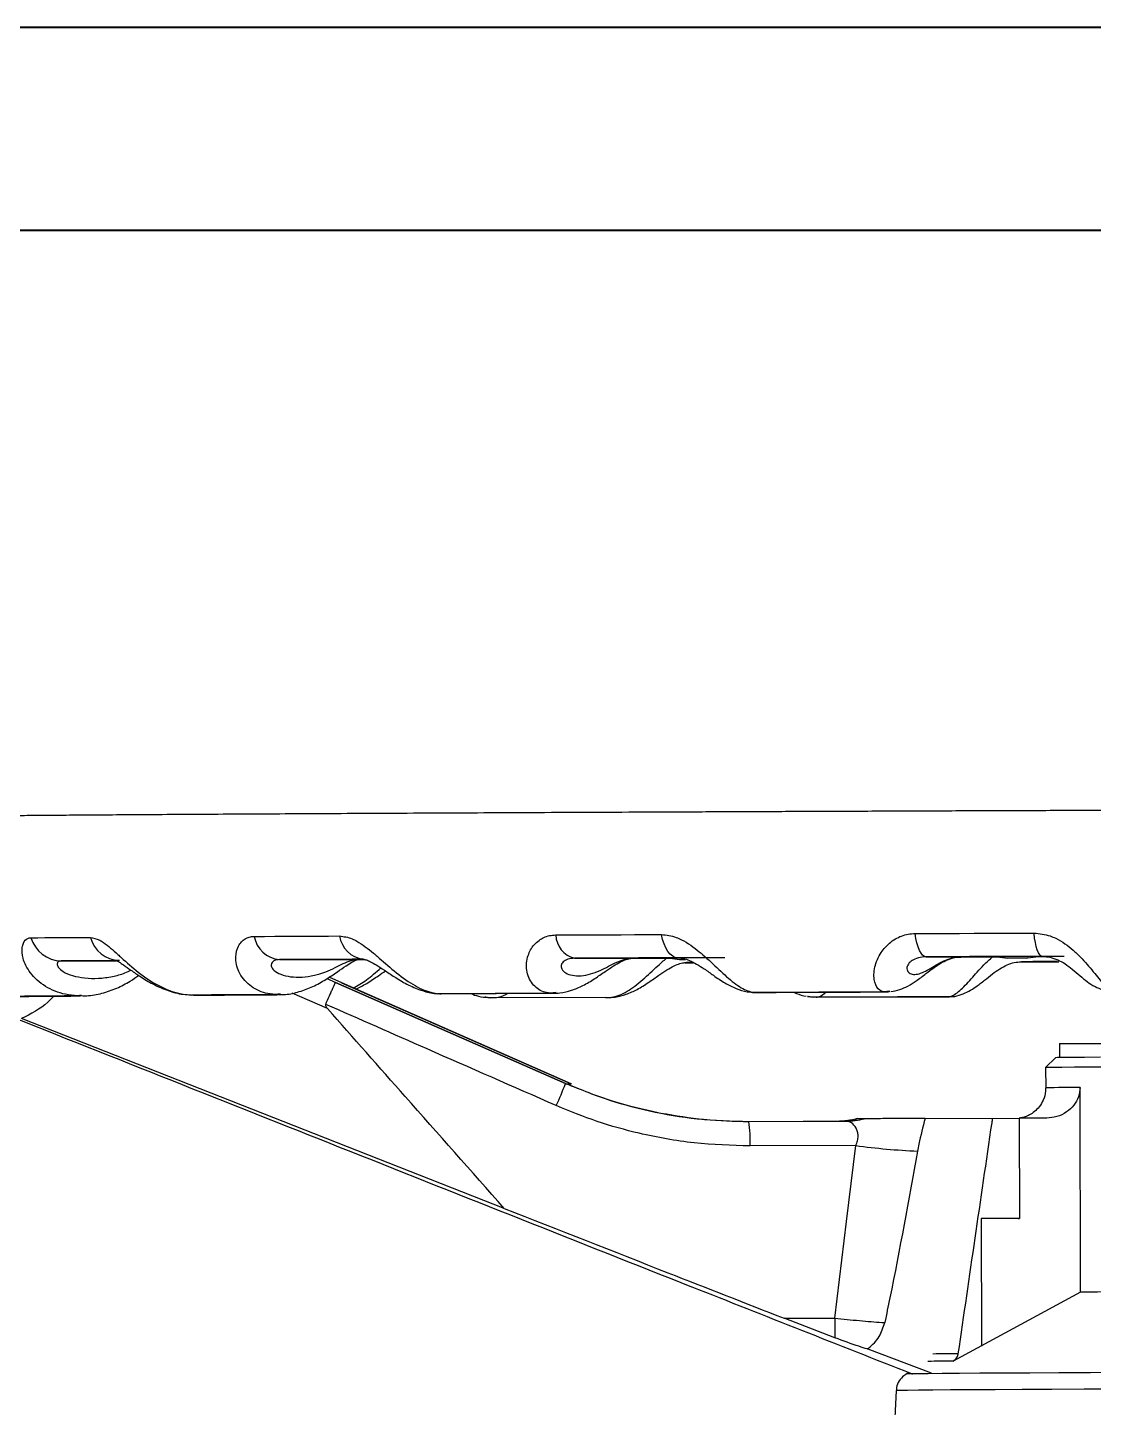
# Model space of a CAD drawing. Header units: millimetres. Extents: x 2320 to 4000, y 933 to 2121.
# Drawn here: x 3352.7 to 3457.6, y 1985.6 to 2121.5 of the extents above; entities that cross this region are included whole.
import ezdxf

# ---------------------------------------------------------------- set-up
doc = ezdxf.new("R2010")
doc.units = ezdxf.units.MM
doc.layers.add('粗实线', color=7, linetype='Continuous', lineweight=40)

msp = doc.modelspace()

# ---------------------------------------------------------------- linework, layer by layer
at = {"color": 7, "linetype": 'Continuous', "lineweight": 25}
for p, q in [((3355.985, 2029.535), (3361.389, 2029.548)), ((3377.482, 2029.663), (3385.136, 2029.675)), ((3406.531, 2029.802), (3412.264, 2029.805)), ((3415.945, 2029.817), (3416.876, 2029.691)), ((3421.334, 2029.844), (3416.716, 2029.846)), ((3416.876, 2029.691), (3417.467, 2029.693)), ((3417.405, 2029.362), (3418.232, 2029.364)), ((3441.152, 2029.943), (3444.575, 2029.936)), ((3448.153, 2029.946), (3449.199, 2029.82)), ((3449.199, 2029.82), (3451.17, 2029.828)), ((3451.17, 2029.828), (3452.219, 2029.961)), ((3452.219, 2029.961), (3452.768, 2029.963)), ((3454.762, 2029.974), (3452.593, 2029.986)), ((3382.159, 2027.796), (3383.005, 2027.425)), ((3383.617, 2027.377), (3382.358, 2027.927)), ((3382.206, 2024.843), (3378.711, 2026.372)), ((3405.643, 2017.454), (3382.989, 2027.402)), ((3383.005, 2027.425), (3405.645, 2017.48)), ((3406.213, 2017.435), (3383.617, 2027.377)), ((3406.234, 2017.404), (3383.624, 2027.349)), ((3393.12, 2026.314), (3393.581, 2026.324)), ((3404.12, 2026.356), (3393.256, 2026.304)), ((3393.395, 2026.295), (3404.234, 2026.347)), ((3404.714, 2026.42), (3404.12, 2026.356)), ((3424.174, 2026.444), (3423.613, 2026.501)), ((3436.947, 2026.497), (3424.174, 2026.444)), ((3424.266, 2026.435), (3424.562, 2026.433)), ((3437.227, 2026.482), (3424.562, 2026.433)), ((3437.585, 2026.557), (3436.947, 2026.497)), ((3437.227, 2026.482), (3437.01, 2026.487)), ((3437.152, 2026.505), (3437.297, 2026.508)), ((3437.376, 2026.486), (3437.234, 2026.482)), ((3437.297, 2026.508), (3437.403, 2026.509)), ((3357.938, 2026.165), (3357.575, 2026.095)), ((3368.777, 2026.206), (3369.213, 2026.179)), ((3377.553, 2026.286), (3377.054, 2026.219)), ((3397.738, 2025.971), (3398.219, 2025.909)), ((3409.577, 2025.922), (3398.352, 2025.901)), ((3429.482, 2026.034), (3430.06, 2025.976)), ((3430.414, 2025.968), (3430.144, 2025.967)), ((3430.313, 2025.97), (3430.418, 2025.968)), ((3430.414, 2025.968), (3430.313, 2025.97)), ((3430.414, 2025.968), (3443.321, 2025.997)), ((3443.244, 2026.019), (3443.395, 2026.021)), ((3443.472, 2026.001), (3443.321, 2025.997)), ((3443.327, 2025.998), (3443.472, 2026.001)), ((3443.395, 2026.021), (3443.509, 2026.023)), ((3399.616, 2005.169), (3352.078, 2023.855)), ((3454.304, 2021.409), (3454.304, 2020.047)), ((3454.304, 2021.409), (3519.589, 2021.409)), ((3453.917, 2020.036), (3452.921, 2019.033)), ((3452.92, 2019.033), (3452.927, 2017.033)), ((3456.372, 1996.907), (3456.309, 2017.072)), ((3434.331, 2013.84), (3433.533, 2013.712)), ((3441.058, 2014.024), (3450.328, 2014.053)), ((3453.026, 2014.061), (3450.328, 2014.053)), ((3450.328, 2014.053), (3450.359, 2004.172)), ((3434.224, 2011.347), (3423.82, 2011.315)), ((3450.359, 2004.172), (3446.564, 2004.16)), ((3446.564, 2004.16), (3446.603, 1991.611)), ((3450.23, 2004.171), (3450.359, 2004.172)), ((3418.042, 1997.449), (3418.072, 1997.449)), ((3456.372, 1996.907), (3443.807, 1990.123)), ((3427.159, 1994.347), (3432.148, 1994.362)), ((3432.173, 1992.419), (3427.159, 1994.347)), ((3441.68, 1988.929), (3435.358, 1991.318)), ((3439.459, 1988.999), (3439.204, 1988.851)), ((3438.212, 1987.221), (3437.97, 1982.312))]:
    msp.add_line(p, q, dxfattribs=at)
at = {"color": 7, "linetype": 'Continuous', "lineweight": 25, "flags": 128}
for points in [[(3352.998, 2031.822), (3353.682, 2031.826), (3354.38, 2031.831), (3355.091, 2031.836), (3355.816, 2031.841), (3356.555, 2031.846), (3357.307, 2031.85), (3358.072, 2031.855), (3358.851, 2031.86)], [(3374.979, 2031.952), (3375.992, 2031.958), (3377.017, 2031.963), (3378.053, 2031.968), (3379.1, 2031.974), (3380.158, 2031.979), (3381.228, 2031.985), (3382.308, 2031.99), (3383.399, 2031.995)], [(3404.682, 2032.095), (3405.955, 2032.1), (3407.237, 2032.106), (3408.527, 2032.111), (3409.825, 2032.117), (3411.131, 2032.123), (3412.445, 2032.128), (3413.767, 2032.134), (3415.096, 2032.139)], [(3416.716, 2029.846), (3416.456, 2029.887), (3416.202, 2030.007), (3415.96, 2030.205), (3415.734, 2030.475), (3415.531, 2030.812), (3415.354, 2031.208), (3415.208, 2031.654), (3415.096, 2032.139)], [(3440.082, 2032.239), (3441.529, 2032.244), (3442.981, 2032.25), (3444.437, 2032.255), (3445.897, 2032.26), (3447.362, 2032.266), (3448.831, 2032.271), (3450.304, 2032.277), (3451.781, 2032.282)], [(3441.152, 2029.943), (3440.981, 2029.984), (3440.813, 2030.105), (3440.654, 2030.303), (3440.505, 2030.574), (3440.37, 2030.911), (3440.254, 2031.307), (3440.157, 2031.753), (3440.082, 2032.239)], [(3452.593, 2029.986), (3452.463, 2030.027), (3452.336, 2030.147), (3452.215, 2030.346), (3452.102, 2030.616), (3452, 2030.954), (3451.911, 2031.35), (3451.838, 2031.796), (3451.781, 2032.282)], [(3361.709, 2029.573), (3360.948, 2029.568), (3360.199, 2029.564), (3359.464, 2029.559), (3358.742, 2029.554), (3358.033, 2029.549), (3357.337, 2029.545), (3356.654, 2029.54), (3355.985, 2029.535)], [(3385.717, 2029.705), (3384.65, 2029.7), (3383.593, 2029.695), (3382.547, 2029.689), (3381.512, 2029.684), (3380.488, 2029.679), (3379.475, 2029.674), (3378.473, 2029.668), (3377.482, 2029.663)], [(3416.716, 2029.846), (3415.416, 2029.841), (3414.123, 2029.835), (3412.838, 2029.83), (3411.561, 2029.824), (3410.291, 2029.819), (3409.029, 2029.813), (3407.776, 2029.808), (3406.531, 2029.802)], [(3416.914, 2029.821), (3416.844, 2029.821), (3416.394, 2029.819), (3415.945, 2029.817)], [(3452.593, 2029.986), (3451.148, 2029.98), (3449.708, 2029.975), (3448.271, 2029.97), (3446.838, 2029.964), (3445.41, 2029.959), (3443.986, 2029.954), (3442.566, 2029.949), (3441.152, 2029.943)], [(3452.219, 2029.961), (3451.708, 2029.959), (3451.199, 2029.957), (3450.69, 2029.955), (3450.181, 2029.954), (3449.673, 2029.952), (3449.166, 2029.95), (3448.659, 2029.948), (3448.153, 2029.946)], [(3450.386, 2029.441), (3450.432, 2029.441), (3451.875, 2029.445), (3453.321, 2029.449), (3454.223, 2029.451)], [(3453.917, 2020.036), (3454.097, 2020.043), (3454.635, 2020.051), (3455.525, 2020.06), (3456.759, 2020.071), (3458.322, 2020.081)], [(3459.185, 2019.09), (3457.312, 2019.079), (3455.753, 2019.068), (3454.523, 2019.058), (3453.636, 2019.048), (3453.1, 2019.04), (3452.92, 2019.033)], [(3405.67, 2017.44), (3405.731, 2017.439), (3406.213, 2017.435)], [(3406.213, 2017.435), (3406.234, 2017.41), (3406.234, 2017.404)], [(3423.696, 2013.727), (3429.053, 2013.744), (3433.261, 2013.757)], [(3433.261, 2013.757), (3432.852, 2013.75), (3432.62, 2013.745)], [(3432.148, 1994.362), (3433.31, 2003.874), (3434.224, 2011.347)], [(3490.74, 1997.053), (3487.226, 1997.042), (3483.72, 1997.03), (3480.256, 1997.018), (3476.87, 1997.006), (3473.596, 1996.993), (3470.467, 1996.98), (3467.515, 1996.968), (3464.77, 1996.955), (3462.259, 1996.942), (3460.007, 1996.93), (3458.039, 1996.918), (3456.372, 1996.907)], [(3487.969, 1989.096), (3483.834, 1989.083), (3479.728, 1989.069), (3475.681, 1989.055), (3471.724, 1989.04), (3467.883, 1989.025), (3464.187, 1989.01), (3460.662, 1988.995), (3457.334, 1988.98), (3454.227, 1988.965), (3451.363, 1988.95), (3448.762, 1988.936), (3446.444, 1988.922), (3444.426, 1988.909), (3442.721, 1988.896), (3441.342, 1988.885), (3440.299, 1988.874), (3439.599, 1988.864), (3439.248, 1988.855), (3439.204, 1988.851)], [(3487.974, 1987.471), (3483.754, 1987.457), (3479.564, 1987.443), (3475.435, 1987.428), (3471.396, 1987.413), (3467.477, 1987.398), (3463.705, 1987.383), (3460.109, 1987.367), (3456.713, 1987.352), (3453.542, 1987.336), (3450.619, 1987.321), (3447.965, 1987.307), (3445.6, 1987.293), (3443.54, 1987.28), (3441.8, 1987.267), (3440.393, 1987.255), (3439.329, 1987.244), (3438.615, 1987.234), (3438.257, 1987.225), (3438.212, 1987.221)]]:
    msp.add_lwpolyline(points, dxfattribs=at)
at = {"color": 7, "linetype": 'Continuous', "lineweight": 25}
for centre, radius, start, end in [((3356.085, 2032.761), 3.227, 196.92281, 268.22475), ((3361.853, 2032.683), 3.113, 195.32616, 267.34752), ((3377.76, 2032.481), 2.831, 190.7577, 264.35895), ((3386.075, 2032.386), 2.704, 188.29838, 262.39021), ((3407.137, 2032.183), 2.457, 182.06593, 255.71377), ((3365.827, 2032.914), 42.712, 335.6268, 338.77989), ((3456.165, 1882.307), 134.765, 89.93881, 91.37684), ((3410.763, 2011.854), 13.068, 357.63696, 8.24133), ((3433.241, 2020.893), 7.136, 270.16394, 284.82777), ((3435.003, 1999.559), 14.435, 89.74543, 92.98767), ((3443.954, 2085.335), 74.624, 262.5075, 267.20047), ((3569.717, 1995.145), 137.571, 180.32599, 181.13508), ((3443.824, 1902.94), 87.183, 90.01115, 91.63976), ((3444.319, 1904.083), 86.769, 89.99688, 91.65183)]:
    msp.add_arc(centre, radius, start, end, dxfattribs=at)
for points, knots in [([(3618.153, 2044.709), (3617.522, 2044.71), (3615.96, 2044.711), (3613.143, 2044.712), (3609.752, 2044.713), (3606.083, 2044.712), (3602.156, 2044.709), (3597.977, 2044.706), (3593.556, 2044.702), (3588.902, 2044.696), (3584.026, 2044.69), (3578.938, 2044.682), (3573.649, 2044.673), (3568.172, 2044.663), (3562.518, 2044.652), (3556.7, 2044.64), (3550.73, 2044.627), (3544.622, 2044.613), (3538.389, 2044.598), (3532.046, 2044.582), (3525.606, 2044.566), (3519.083, 2044.548), (3512.492, 2044.53), (3505.847, 2044.511), (3499.163, 2044.491), (3492.455, 2044.471), (3485.738, 2044.449), (3479.027, 2044.428), (3472.336, 2044.406), (3465.68, 2044.383), (3459.074, 2044.36), (3452.532, 2044.336), (3446.07, 2044.313), (3439.701, 2044.289), (3433.439, 2044.264), (3427.299, 2044.24), (3421.293, 2044.215), (3415.435, 2044.191), (3409.739, 2044.166), (3404.216, 2044.141), (3398.879, 2044.117), (3393.74, 2044.093), (3388.809, 2044.069), (3384.099, 2044.045), (3379.618, 2044.021), (3375.378, 2043.998), (3371.387, 2043.975), (3367.655, 2043.953), (3364.188, 2043.931), (3360.996, 2043.91), (3358.084, 2043.89), (3355.459, 2043.87), (3353.125, 2043.85), (3351.088, 2043.832), (3349.351, 2043.814), (3347.913, 2043.797), (3346.776, 2043.781), (3345.903, 2043.763), (3345.47, 2043.752), (3345.047, 2043.73), (3344.711, 2043.703), (3344.291, 2043.652), (3343.773, 2043.564), (3343.059, 2043.392), (3342.174, 2043.089), (3341.168, 2042.605), (3340.12, 2041.915), (3339.098, 2041.003), (3338.173, 2039.862), (3337.422, 2038.526), (3336.902, 2037.045), (3336.641, 2035.434), (3336.683, 2033.787), (3337.024, 2032.204), (3337.597, 2030.799), (3338.345, 2029.585), (3339.217, 2028.565), (3340.162, 2027.738), (3341.133, 2027.099), (3342.074, 2026.636), (3342.921, 2026.33), (3343.626, 2026.147), (3344.154, 2026.049), (3344.45, 2026.008), (3344.547, 2025.998), (3344.566, 2025.996)], [0, 0, 0, 0, 0.0110684, 0.0273711, 0.0436679, 0.0599607, 0.0762506, 0.0925385, 0.1088249, 0.12511, 0.1413943, 0.1576779, 0.1739609, 0.1902435, 0.2065257, 0.2228075, 0.2390892, 0.2553706, 0.2716519, 0.287933, 0.304214, 0.320495, 0.3367758, 0.3530566, 0.3693373, 0.3856181, 0.4018988, 0.4181795, 0.4344602, 0.4507409, 0.4670217, 0.4833025, 0.4995834, 0.5158643, 0.5321454, 0.5484266, 0.5647079, 0.5809894, 0.5972711, 0.613553, 0.6298353, 0.6461179, 0.662401, 0.6786847, 0.694969, 0.7112543, 0.7275406, 0.7438285, 0.7601184, 0.7764109, 0.7927073, 0.8090091, 0.8253193, 0.8416426, 0.8579882, 0.874375, 0.8908477, 0.9075372, 0.9250134, 0.9304388, 0.9336287, 0.9354293, 0.9371416, 0.9389823, 0.9413668, 0.9441481, 0.9471667, 0.9505105, 0.9540906, 0.9578127, 0.9616135, 0.9654544, 0.9696284, 0.9735231, 0.9771757, 0.9806185, 0.9838633, 0.9869091, 0.9897422, 0.9923293, 0.9945963, 0.9964557, 0.998026, 0.9996193, 1, 1, 1, 1]), ([(3357.575, 2026.095), (3357.178, 2026.134), (3356.052, 2026.243), (3354.359, 2026.945), (3352.884, 2028.261), (3352.163, 2029.711), (3352.086, 2030.734), (3352.273, 2031.412), (3352.574, 2031.768), (3352.89, 2031.808), (3352.998, 2031.822)], [0, 0, 0, 0, 0.10046269, 0.28477297, 0.47069851, 0.63831063, 0.76809339, 0.83205533, 0.94289075, 1, 1, 1, 1]), ([(3358.851, 2031.86), (3359.151, 2031.805), (3359.563, 2031.73), (3360.465, 2031.15), (3361.179, 2030.523), (3362.309, 2029.494), (3363.611, 2028.33), (3365.577, 2027.019), (3367.386, 2026.321), (3368.457, 2026.21), (3368.83, 2026.171)], [0, 0, 0, 0, 0.1229579, 0.16818, 0.3271489, 0.3619897, 0.5300428, 0.7164575, 0.9012527, 1, 1, 1, 1]), ([(3377.054, 2026.219), (3376.733, 2026.258), (3375.803, 2026.371), (3374.455, 2027.069), (3373.389, 2028.387), (3373.07, 2029.839), (3373.321, 2030.863), (3373.8, 2031.541), (3374.336, 2031.898), (3374.815, 2031.939), (3374.979, 2031.952)], [0, 0, 0, 0, 0.0973705, 0.2823142, 0.4688787, 0.6370669, 0.7672959, 0.8314778, 0.9426944, 1, 1, 1, 1]), ([(3383.399, 2031.995), (3383.808, 2031.941), (3384.367, 2031.866), (3385.491, 2031.286), (3386.316, 2030.659), (3387.526, 2029.63), (3388.823, 2028.465), (3390.594, 2027.152), (3392.11, 2026.459), (3392.966, 2026.343), (3393.256, 2026.304)], [0, 0, 0, 0, 0.1234823, 0.1688973, 0.3285444, 0.3635336, 0.5323037, 0.7195139, 0.9050976, 1, 1, 1, 1]), ([(3404.12, 2026.356), (3403.896, 2026.395), (3403.224, 2026.514), (3402.309, 2027.206), (3401.726, 2028.527), (3401.829, 2029.979), (3402.392, 2031.004), (3403.13, 2031.683), (3403.863, 2032.04), (3404.474, 2032.081), (3404.682, 2032.095)], [0, 0, 0, 0, 0.09313268, 0.27894452, 0.4663848, 0.63536244, 0.76620296, 0.83068641, 0.9424253, 1, 1, 1, 1]), ([(3415.096, 2032.139), (3415.585, 2032.084), (3416.253, 2032.009), (3417.523, 2031.43), (3418.403, 2030.802), (3419.611, 2029.773), (3420.814, 2028.607), (3422.271, 2027.292), (3423.393, 2026.606), (3423.982, 2026.484), (3424.174, 2026.444)], [0, 0, 0, 0, 0.1241401, 0.169797, 0.3302948, 0.3654702, 0.5351398, 0.7233478, 0.9099206, 1, 1, 1, 1]), ([(3436.947, 2026.497), (3436.827, 2026.537), (3436.452, 2026.661), (3436.024, 2027.346), (3435.963, 2028.669), (3436.481, 2030.123), (3437.317, 2031.148), (3438.264, 2031.827), (3439.145, 2032.184), (3439.845, 2032.225), (3440.082, 2032.239)], [0, 0, 0, 0, 0.0880306, 0.2748876, 0.4633822, 0.6333103, 0.7648871, 0.8297336, 0.9421013, 1, 1, 1, 1]), ([(3451.781, 2032.282), (3452.317, 2032.227), (3453.049, 2032.152), (3454.378, 2031.572), (3455.253, 2030.944), (3456.377, 2029.913), (3457.404, 2028.747), (3458.448, 2027.429), (3459.108, 2026.751), (3459.402, 2026.623), (3459.493, 2026.584)], [0, 0, 0, 0, 0.1248875, 0.1708193, 0.3322837, 0.3676705, 0.5383622, 0.7277038, 0.9154005, 1, 1, 1, 1]), ([(3355.985, 2029.535), (3355.869, 2029.517), (3355.718, 2029.493), (3355.588, 2029.33), (3355.573, 2029.153), (3355.732, 2028.835), (3356.186, 2028.439), (3357.111, 2028.055), (3358.305, 2027.828), (3359.635, 2027.792), (3360.968, 2027.966), (3362.066, 2028.257), (3362.666, 2028.526), (3362.869, 2028.616)], [0, 0, 0, 0, 0.075578, 0.0975702, 0.1681769, 0.203454, 0.2986034, 0.4167134, 0.5455775, 0.683754, 0.8201583, 0.9392126, 1, 1, 1, 1]), ([(3361.374, 2029.609), (3361.376, 2029.61), (3361.379, 2029.611), (3361.688, 2029.439), (3362.165, 2029.12), (3362.875, 2028.608), (3363.843, 2027.934), (3365.068, 2027.197), (3366.476, 2026.593), (3367.755, 2026.239), (3368.51, 2026.214), (3368.777, 2026.206)], [0, 0, 0, 0, 0.0631138, 0.1283162, 0.2002165, 0.3035717, 0.4241939, 0.5739843, 0.7505391, 0.9117632, 1, 1, 1, 1]), ([(3377.482, 2029.663), (3377.304, 2029.645), (3377.075, 2029.62), (3376.799, 2029.458), (3376.67, 2029.28), (3376.657, 2028.961), (3376.912, 2028.564), (3377.608, 2028.18), (3378.576, 2027.95), (3379.694, 2027.915), (3380.852, 2028.083), (3381.943, 2028.419), (3382.916, 2028.854), (3383.779, 2029.291), (3384.519, 2029.613), (3384.937, 2029.655), (3385.136, 2029.675)], [0, 0, 0, 0, 0.05918098, 0.07640205, 0.1316902, 0.159314, 0.23382019, 0.32630562, 0.42721207, 0.53541067, 0.64222173, 0.7354472, 0.81019653, 0.87433982, 0.94031596, 1, 1, 1, 1]), ([(3377.413, 2026.242), (3377.634, 2026.237), (3378.308, 2026.222), (3379.444, 2026.486), (3380.771, 2026.986), (3382.015, 2027.678), (3383.105, 2028.413), (3383.99, 2029.039), (3384.634, 2029.448), (3385.04, 2029.645), (3385.178, 2029.676), (3385.158, 2029.675), (3385.152, 2029.674)], [0, 0, 0, 0, 0.0693866, 0.2123069, 0.358073, 0.5017953, 0.6343844, 0.7402058, 0.8234299, 0.8954001, 0.9671589, 1, 1, 1, 1]), ([(3385.136, 2029.675), (3385.14, 2029.675), (3385.359, 2029.676), (3385.574, 2029.677), (3385.786, 2029.678)], [0, 0, 0, 0, 0.01704747, 1, 1, 1, 1]), ([(3385.742, 2029.703), (3385.758, 2029.703), (3385.791, 2029.703), (3386.089, 2029.628), (3386.573, 2029.401), (3387.233, 2029.013), (3388.081, 2028.441), (3389.145, 2027.736), (3390.362, 2027.038), (3391.692, 2026.545), (3392.632, 2026.302), (3393.098, 2026.314), (3393.12, 2026.314)], [0, 0, 0, 0, 0.073231, 0.1497822, 0.2187692, 0.2954945, 0.4030461, 0.5269507, 0.6847627, 0.8446821, 0.9928196, 1, 1, 1, 1]), ([(3404.429, 2026.371), (3404.652, 2026.37), (3405.266, 2026.365), (3406.254, 2026.628), (3407.392, 2027.102), (3408.474, 2027.751), (3409.466, 2028.44), (3410.329, 2029.032), (3411.055, 2029.459), (3411.652, 2029.71), (3412.043, 2029.8), (3412.193, 2029.795), (3412.248, 2029.794)], [0, 0, 0, 0, 0.0742716, 0.2046042, 0.3405151, 0.4880955, 0.6167999, 0.7153661, 0.8008646, 0.8756127, 0.9541234, 1, 1, 1, 1]), ([(3406.531, 2029.802), (3406.304, 2029.784), (3406.011, 2029.759), (3405.609, 2029.596), (3405.374, 2029.419), (3405.19, 2029.099), (3405.23, 2028.701), (3405.649, 2028.316), (3406.325, 2028.085), (3407.155, 2028.048), (3408.057, 2028.215), (3408.955, 2028.55), (3409.827, 2028.984), (3410.688, 2029.421), (3411.512, 2029.743), (3412.022, 2029.785), (3412.264, 2029.805)], [0, 0, 0, 0, 0.0591807, 0.076402, 0.1316897, 0.1593137, 0.2338195, 0.3263045, 0.4272106, 0.5354089, 0.64222, 0.7354458, 0.8101956, 0.8743392, 0.9403156, 1, 1, 1, 1]), ([(3409.577, 2025.922), (3409.776, 2025.925), (3410.437, 2025.934), (3411.663, 2026.438), (3413.195, 2027.591), (3414.479, 2028.846), (3415.309, 2029.567), (3415.596, 2029.816)], [0, 0, 0, 0, 0.1177874, 0.3901672, 0.6482216, 0.8785397, 1, 1, 1, 1]), ([(3409.736, 2025.941), (3410.005, 2025.946), (3410.652, 2025.956), (3411.649, 2026.244), (3412.741, 2026.732), (3413.78, 2027.382), (3414.746, 2028.067), (3415.593, 2028.645), (3416.321, 2029.061), (3416.931, 2029.3), (3417.332, 2029.385), (3417.491, 2029.374), (3417.54, 2029.371)], [0, 0, 0, 0, 0.0904682, 0.2178693, 0.3519181, 0.5005895, 0.6278116, 0.7252798, 0.8097741, 0.8858162, 0.9652744, 1, 1, 1, 1]), ([(3412.264, 2029.805), (3412.268, 2029.805), (3413.062, 2029.807), (3414.328, 2029.811), (3415.528, 2029.815), (3415.945, 2029.817)], [0, 0, 0, 0, 0.0030301, 0.6533221, 1, 1, 1, 1]), ([(3416.735, 2029.843), (3416.9, 2029.834), (3417.211, 2029.815), (3417.854, 2029.602), (3418.575, 2029.235), (3419.382, 2028.708), (3420.308, 2028.044), (3421.316, 2027.355), (3422.398, 2026.82), (3423.258, 2026.517), (3423.748, 2026.492), (3423.858, 2026.486)], [0, 0, 0, 0, 0.09268407, 0.17564621, 0.26420274, 0.36258732, 0.49162856, 0.66047758, 0.81952076, 0.95945197, 1, 1, 1, 1]), ([(3418.244, 2029.386), (3418.017, 2029.385), (3417.787, 2029.385), (3417.564, 2029.384), (3417.56, 2029.384)], [0, 0, 0, 0, 0.9836598, 1, 1, 1, 1]), ([(3437.667, 2026.513), (3437.972, 2026.572), (3438.583, 2026.689), (3439.406, 2027.071), (3440.247, 2027.596), (3441.042, 2028.217), (3441.883, 2028.869), (3442.679, 2029.393), (3443.45, 2029.746), (3444.077, 2029.92), (3444.42, 2029.917), (3444.556, 2029.916)], [0, 0, 0, 0, 0.1163413, 0.2329851, 0.3637291, 0.5299073, 0.6552032, 0.7646515, 0.8529311, 0.9421255, 1, 1, 1, 1]), ([(3441.152, 2029.943), (3440.891, 2029.924), (3440.555, 2029.9), (3440.054, 2029.737), (3439.73, 2029.559), (3439.388, 2029.24), (3439.209, 2028.841), (3439.323, 2028.454), (3439.661, 2028.222), (3440.147, 2028.184), (3440.729, 2028.349), (3441.375, 2028.683), (3442.085, 2029.117), (3442.886, 2029.552), (3443.737, 2029.874), (3444.305, 2029.916), (3444.575, 2029.936)], [0, 0, 0, 0, 0.0591805, 0.0764019, 0.1316892, 0.1593134, 0.2338187, 0.3263032, 0.4272087, 0.5354068, 0.6422179, 0.7354441, 0.8101945, 0.8743386, 0.9403152, 1, 1, 1, 1]), ([(3443.327, 2025.998), (3443.385, 2026.007), (3443.717, 2026.06), (3444.417, 2026.51), (3445.529, 2027.664), (3446.589, 2028.937), (3447.404, 2029.677), (3447.698, 2029.945)], [0, 0, 0, 0, 0.0608204, 0.3478166, 0.619718, 0.8623942, 1, 1, 1, 1]), ([(3443.509, 2026.023), (3443.588, 2026.022), (3443.971, 2026.02), (3444.617, 2026.213), (3445.388, 2026.549), (3446.137, 2027.03), (3446.857, 2027.6), (3447.606, 2028.215), (3448.36, 2028.755), (3449.109, 2029.159), (3449.846, 2029.413), (3450.298, 2029.441), (3450.525, 2029.454)], [0, 0, 0, 0, 0.0281409, 0.1359295, 0.2424381, 0.357224, 0.5055858, 0.6363107, 0.7390645, 0.8283304, 0.9141316, 1, 1, 1, 1]), ([(3444.575, 2029.936), (3444.578, 2029.936), (3445.309, 2029.938), (3446.484, 2029.941), (3447.727, 2029.945), (3448.153, 2029.946)], [0, 0, 0, 0, 0.0030294, 0.6583674, 1, 1, 1, 1]), ([(3454.067, 2029.474), (3453.648, 2029.473), (3452.414, 2029.469), (3451.269, 2029.464), (3450.556, 2029.461), (3450.553, 2029.461)], [0, 0, 0, 0, 0.338079, 0.9969543, 1, 1, 1, 1]), ([(3452.637, 2029.978), (3452.876, 2029.964), (3453.357, 2029.935), (3454.123, 2029.662), (3454.893, 2029.236), (3455.629, 2028.671), (3456.304, 2028.074), (3456.958, 2027.512), (3457.717, 2027.028), (3458.396, 2026.721), (3458.827, 2026.663), (3458.966, 2026.645)], [0, 0, 0, 0, 0.0919755, 0.1847131, 0.2784811, 0.4017715, 0.5535406, 0.7090815, 0.8388009, 0.9480409, 1, 1, 1, 1]), ([(3357.982, 2026.119), (3358.152, 2026.113), (3358.824, 2026.086), (3360.004, 2026.326), (3361.443, 2026.816), (3362.658, 2027.446), (3363.334, 2027.919), (3363.607, 2028.11)], [0, 0, 0, 0, 0.0860717, 0.3396587, 0.5913251, 0.8346208, 1, 1, 1, 1]), ([(3384.732, 2026.862), (3385.17, 2027.109), (3386.097, 2027.634), (3386.988, 2028.432), (3387.458, 2028.853)], [0, 0, 0, 0, 0.4719072, 1, 1, 1, 1]), ([(3384.991, 2026.748), (3385.351, 2026.932), (3386.109, 2027.32), (3387.082, 2027.99), (3387.682, 2028.399), (3387.911, 2028.555)], [0, 0, 0, 0, 0.35919014, 0.75532733, 1, 1, 1, 1]), ([(3382.025, 2025.261), (3382.151, 2025.548), (3382.345, 2025.989), (3382.576, 2026.504), (3382.78, 2026.958), (3382.94, 2027.306), (3382.998, 2027.42), (3383.006, 2027.43), (3383.006, 2027.426), (3383.005, 2027.425)], [0, 0, 0, 0, 0.2389974, 0.3678339, 0.4996781, 0.7489725, 0.9246803, 0.9739406, 1, 1, 1, 1]), ([(3383.617, 2027.377), (3383.619, 2027.377), (3383.623, 2027.379), (3383.629, 2027.385), (3383.626, 2027.373), (3383.626, 2027.373)], [0, 0, 0, 0, 0.34336388, 0.99225069, 1, 1, 1, 1]), ([(3393.176, 2026.316), (3393.228, 2026.307), (3393.307, 2026.294), (3393.373, 2026.295), (3393.395, 2026.295)], [0, 0, 0, 0, 0.6600525, 1, 1, 1, 1]), ([(3396.326, 2026.318), (3396.572, 2026.224), (3397.14, 2026.008), (3397.739, 2025.962), (3398.078, 2025.936)], [0, 0, 0, 0, 0.4330068, 1, 1, 1, 1]), ([(3399.957, 2026.336), (3399.66, 2026.168), (3399.177, 2025.895), (3398.582, 2025.9), (3398.352, 2025.901)], [0, 0, 0, 0, 0.6134905, 1, 1, 1, 1]), ([(3404.234, 2026.347), (3404.386, 2026.357), (3404.565, 2026.369), (3404.695, 2026.413), (3404.714, 2026.42)], [0, 0, 0, 0, 0.8534307, 1, 1, 1, 1]), ([(3423.613, 2026.501), (3423.812, 2026.47), (3424.037, 2026.435), (3424.243, 2026.435), (3424.266, 2026.435)], [0, 0, 0, 0, 0.8864466, 1, 1, 1, 1]), ([(3424.266, 2026.435), (3425.392, 2026.439), (3429.558, 2026.457), (3433.866, 2026.474), (3437.01, 2026.487)], [0, 0, 0, 0, 0.2701139, 1, 1, 1, 1]), ([(3428.15, 2026.461), (3428.227, 2026.421), (3428.594, 2026.229), (3429.018, 2026.134), (3429.353, 2026.059)], [0, 0, 0, 0, 0.2097277, 1, 1, 1, 1]), ([(3431.242, 2026.459), (3431.051, 2026.262), (3430.812, 2026.016), (3430.484, 2025.976), (3430.418, 2025.968)], [0, 0, 0, 0, 0.7989556, 1, 1, 1, 1]), ([(3437.01, 2026.487), (3437.188, 2026.497), (3437.393, 2026.508), (3437.563, 2026.551), (3437.585, 2026.557)], [0, 0, 0, 0, 0.8689721, 1, 1, 1, 1]), ([(3357.575, 2026.095), (3356.415, 2026.087), (3354.091, 2026.069), (3351.463, 2026.045), (3349.411, 2026.025), (3347.874, 2026.007), (3346.653, 2025.989), (3346.136, 2025.979), (3345.878, 2025.973)], [0, 0, 0, 0, 0.1925819, 0.3859175, 0.538678, 0.6914384, 0.8457192, 1, 1, 1, 1]), ([(3346.097, 2025.968), (3346.293, 2025.972), (3346.908, 2025.985), (3348.637, 2026.009), (3351.381, 2026.037), (3354.465, 2026.064), (3356.666, 2026.081), (3357.768, 2026.089)], [0, 0, 0, 0, 0.1199161, 0.3761653, 0.6341936, 0.816777, 1, 1, 1, 1]), ([(3355.242, 2026.07), (3355.052, 2025.864), (3354.173, 2024.908), (3353, 2024.318), (3352.078, 2023.855)], [0, 0, 0, 0, 0.2152211, 1, 1, 1, 1]), ([(3357.768, 2026.089), (3357.836, 2026.099), (3357.917, 2026.111), (3357.935, 2026.157), (3357.938, 2026.165)], [0, 0, 0, 0, 0.8413532, 1, 1, 1, 1]), ([(3377.054, 2026.219), (3375.607, 2026.211), (3372.729, 2026.194), (3370.125, 2026.179), (3368.83, 2026.171)], [0, 0, 0, 0, 0.50249597, 1, 1, 1, 1]), ([(3369.008, 2026.164), (3370.352, 2026.172), (3372.951, 2026.188), (3375.825, 2026.204), (3377.213, 2026.211)], [0, 0, 0, 0, 0.5169038, 1, 1, 1, 1]), ([(3377.213, 2026.211), (3377.327, 2026.221), (3377.463, 2026.233), (3377.541, 2026.279), (3377.553, 2026.286)], [0, 0, 0, 0, 0.8451452, 1, 1, 1, 1]), ([(3382.025, 2025.261), (3382.021, 2025.249), (3382.012, 2025.223), (3382.012, 2025.162), (3382.056, 2025.021), (3382.142, 2024.919), (3382.206, 2024.843)], [0, 0, 0, 0, 0.0824935, 0.1705882, 0.3803725, 1, 1, 1, 1]), ([(3404.732, 2015.287), (3400.493, 2017.148), (3392.923, 2020.47), (3385.355, 2023.797), (3382.025, 2025.261)], [0, 0, 0, 0, 0.56, 1, 1, 1, 1]), ([(3398.352, 2025.901), (3398.185, 2025.91), (3397.989, 2025.921), (3397.771, 2025.965), (3397.738, 2025.971)], [0, 0, 0, 0, 0.8481815, 1, 1, 1, 1]), ([(3430.144, 2025.967), (3429.956, 2025.976), (3429.738, 2025.986), (3429.514, 2026.028), (3429.482, 2026.034)], [0, 0, 0, 0, 0.8601109, 1, 1, 1, 1]), ([(3443.327, 2025.998), (3440.897, 2025.992), (3436.535, 2025.982), (3432.296, 2025.972), (3430.418, 2025.968)], [0, 0, 0, 0, 0.5569482, 1, 1, 1, 1]), ([(3351.261, 2023.976), (3362.34, 2019.571), (3384.597, 2010.721), (3406.86, 2001.886), (3418.042, 1997.449)], [0, 0, 0, 0, 0.4977752, 1, 1, 1, 1]), ([(3399.616, 2005.169), (3396.363, 2008.838), (3390.554, 2015.392), (3384.757, 2021.955), (3382.206, 2024.843)], [0, 0, 0, 0, 0.5600022, 1, 1, 1, 1]), ([(3423.717, 2013.688), (3422.012, 2013.738), (3418.712, 2013.835), (3413.979, 2014.659), (3409.632, 2015.828), (3406.945, 2016.923), (3405.643, 2017.454)], [0, 0, 0, 0, 0.275122, 0.5322507, 0.7734121, 1, 1, 1, 1]), ([(3405.645, 2017.48), (3407.165, 2016.863), (3410.134, 2015.658), (3413.258, 2014.948), (3414.783, 2014.601)], [0, 0, 0, 0, 0.5119355, 1, 1, 1, 1]), ([(3452.895, 2017.026), (3452.904, 2016.922), (3452.939, 2016.514), (3452.726, 2015.862), (3452.334, 2015.183), (3451.858, 2014.7), (3451.375, 2014.378), (3450.93, 2014.185), (3450.582, 2014.092), (3450.385, 2014.058), (3450.33, 2014.051), (3450.315, 2014.05)], [0, 0, 0, 0, 0.0700215, 0.2747893, 0.4471165, 0.5971354, 0.7274898, 0.8377737, 0.9247615, 0.9796527, 1, 1, 1, 1]), ([(3456.309, 2017.072), (3456.278, 2016.758), (3456.216, 2016.13), (3455.726, 2015.285), (3454.991, 2014.605), (3454.055, 2014.15), (3453.363, 2014.09), (3453.026, 2014.061)], [0, 0, 0, 0, 0.190511, 0.3807243, 0.5789225, 0.7952783, 1, 1, 1, 1]), ([(3423.82, 2011.315), (3421.977, 2011.372), (3418.306, 2011.484), (3413.272, 2012.402), (3408.733, 2013.655), (3406.069, 2014.742), (3404.732, 2015.287)], [0, 0, 0, 0, 0.2815396, 0.5608619, 0.7796518, 1, 1, 1, 1]), ([(3415.045, 2014.557), (3416.471, 2014.312), (3419.334, 2013.818), (3422.238, 2013.758), (3423.696, 2013.727)], [0, 0, 0, 0, 0.4978888, 1, 1, 1, 1]), ([(3434.358, 2014.011), (3434.305, 2013.994), (3434.061, 2013.916), (3433.672, 2013.845), (3433.279, 2013.788), (3433.045, 2013.765), (3432.909, 2013.755), (3432.873, 2013.753), (3432.856, 2013.752)], [0, 0, 0, 0, 0.07077924, 0.32303747, 0.51368707, 0.66561935, 0.84729112, 1, 1, 1, 1]), ([(3434.224, 2011.347), (3434.291, 2011.506), (3434.421, 2011.816), (3434.478, 2012.291), (3434.421, 2012.719), (3434.22, 2013.211), (3433.801, 2013.656), (3433.443, 2013.723), (3433.261, 2013.757)], [0, 0, 0, 0, 0.1251651, 0.2440023, 0.362149, 0.4834229, 0.7377951, 1, 1, 1, 1]), ([(3441.058, 2014.024), (3440.859, 2014.023), (3440.145, 2014.018), (3438.693, 2014.011), (3437.076, 2014.004), (3436.03, 2013.999), (3435.415, 2013.997), (3435.13, 2013.995), (3435.085, 2013.994), (3435.067, 2013.994)], [0, 0, 0, 0, 0.13772, 0.4960856, 0.7059806, 0.8342591, 0.9369967, 0.9760494, 1, 1, 1, 1]), ([(3441.058, 2014.024), (3440.837, 2013.18), (3440.558, 2012.112), (3440.353, 2011.027), (3440.31, 2010.799)], [0, 0, 0, 0, 0.7895012, 1, 1, 1, 1]), ([(3444.323, 1990.852), (3445.428, 1998.435), (3446.555, 2006.166), (3447.689, 2013.896), (3447.711, 2014.045)], [0, 0, 0, 0, 0.9807886, 1, 1, 1, 1]), ([(3440.31, 2010.799), (3439.435, 2005.976), (3438.413, 2000.339), (3437.249, 1994.731), (3437.08, 1993.921)], [0, 0, 0, 0, 0.8556334, 1, 1, 1, 1]), ([(3399.616, 2005.169), (3404.981, 2003.053), (3414.158, 1999.435), (3423.344, 1995.84), (3427.159, 1994.347)], [0, 0, 0, 0, 0.5846705, 1, 1, 1, 1]), ([(3418.072, 1997.449), (3425.288, 1994.593), (3432.529, 1991.727), (3439.775, 1988.874), (3439.799, 1988.865)], [0, 0, 0, 0, 0.9967063, 1, 1, 1, 1]), ([(3432.148, 1994.362), (3432.148, 1994.362), (3432.966, 1994.27), (3434.627, 1994.1), (3436.242, 1993.972), (3436.984, 1993.927), (3437.08, 1993.921)], [0, 0, 0, 0, 0.00001, 0.4644705, 0.9305988, 1, 1, 1, 1]), ([(3435.358, 1991.318), (3435.398, 1991.346), (3435.855, 1991.68), (3436.616, 1992.476), (3436.928, 1993.447), (3437.08, 1993.921)], [0, 0, 0, 0, 0.0459515, 0.5348902, 1, 1, 1, 1]), ([(3435.358, 1991.318), (3435.089, 1991.402), (3434.114, 1991.706), (3432.988, 1992.12), (3432.173, 1992.419)], [0, 0, 0, 0, 0.2767932, 1, 1, 1, 1]), ([(3443.807, 1990.123), (3443.89, 1990.178), (3444.041, 1990.277), (3444.218, 1990.508), (3444.299, 1990.705), (3444.32, 1990.831), (3444.323, 1990.852)], [0, 0, 0, 0, 0.3193466, 0.5837086, 0.9334509, 1, 1, 1, 1]), ([(3439.307, 1988.897), (3439.187, 1988.831), (3438.87, 1988.656), (3438.481, 1988.186), (3438.232, 1987.659), (3438.241, 1987.324), (3438.244, 1987.224)], [0, 0, 0, 0, 0.1977202, 0.523248, 0.8571988, 1, 1, 1, 1])]:
    msp.add_open_spline(points, degree=3, knots=knots, dxfattribs=at)
at = {"layer": '粗实线'}
for p, q in [((3999.709, 2121.466), (2319.709, 2121.466)), ((3979.709, 2101.466), (2419.709, 2101.466))]:
    msp.add_line(p, q, dxfattribs=at)

doc.saveas('drawing.dxf')
